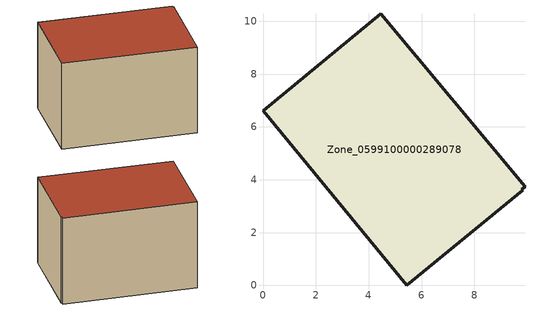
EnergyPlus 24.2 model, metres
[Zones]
Zone_0599100000289078
 floor ground (C_G): 9.92,3.73 9.8,3.65 9.84,3.61 5.45,0 0,6.62 4.46,10.29 z2.68
 wall outside (C_F): 9.92,3.73 4.46,10.29 0,6.62 5.45,0 9.84,3.61 9.8,3.65 9.92,3.73 z2.68:8.55
 roof outside (C_R): 9.8,3.65 9.92,3.73 4.46,10.29 0,6.62 5.45,0 9.84,3.61 z8.55
[BUILDING]
Pand.0599100000289078: North Axis=0; Terrain=City; Loads Convergence Tolerance Value=0.04; Temperature Convergence Tolerance Value=0.4; Solar Distribution=FullExterior; Maximum Number of Warmup Days=25; Minimum Number of Warmup Days=1
[Site:Location]
Rotterdam.The.Hague.AP_ZH_NLD Design_Conditions: Latitude=51.96; Longitude=4.45; Time Zone=1; Elevation=-4.5
[SITE:GROUNDTEMPERATURE:BUILDINGSURFACE]
18, 18, 18, 18, 18, 18, 18, 18, 18, 18, 18, 18
[MATERIAL] Thermal Absorptance=0.9; Solar Absorptance=0.7; Visible Absorptance=0.7
Name | Roughness | Thickness | Conductivity | Density | Specific Heat
G.TC.1946-1964 | MediumSmooth | 0.15 | 1 | 540 | 1210
F.TC.1946-1964 | Rough | 0.3 | 0.857143 | 1920 | 840
R.TC.1946-1964 | MediumRough | 0.2 | 0.235294 | 1500 | 1000
[CONSTRUCTION]
C_G: G.TC.1946-1964
C_F: F.TC.1946-1964
C_R: R.TC.1946-1964
[ZONE]
Zone_0599100000289078: Type=1; Multiplier=1; Ceiling Height=Autocalculate; Volume=Autocalculate; Floor Area=autocalculate; Part of Total Floor Area=Yes
[ZONEINFILTRATION:DESIGNFLOWRATE]
Infil_Zone_0599100000289078: Zone or ZoneList or Space or SpaceList=Zone_0599100000289078; Schedule=AlwaysOn; Design Flow Rate Calculation Method=Flow/Area; Flow Rate per Floor Area=0.003; Constant Term Coefficient=1; Temperature Term Coefficient=0; Velocity Term Coefficient=0; Velocity Squared Term Coefficient=0
[HVACTEMPLATE:ZONE:IDEALLOADSAIRSYSTEM]
Zone_0599100000289078: Maximum Heating Supply Air Temperature=50; Minimum Cooling Supply Air Temperature=13; Maximum Heating Supply Air Humidity Ratio=0.0156; Minimum Cooling Supply Air Humidity Ratio=0.0077; Heating Limit=NoLimit; Cooling Limit=NoLimit; Dehumidification Control Type=ConstantSensibleHeatRatio; Cooling Sensible Heat Ratio=0.7; Dehumidification Setpoint=60; Humidification Control Type=None; Humidification Setpoint=30; Outdoor Air Method=None; Outdoor Air Flow Rate per Person=0.00944; Outdoor Air Flow Rate per Zone Floor Area=0; Outdoor Air Flow Rate per Zone=0; Demand Controlled Ventilation Type=None; Outdoor Air Economizer Type=NoEconomizer; Heat Recovery Type=None; Sensible Heat Recovery Effectiveness=0.7; Latent Heat Recovery Effectiveness=0.65
[ZONECONTROL:THERMOSTAT]
ThermostatControl_Zone_0599100000289078: Zone or ZoneList=Zone_0599100000289078; Control Type Schedule=DualSetpointControlType; Control 1=Thermostat_Zone_0599100000289078; Temperature Difference Between Cutout And Setpoint=0
[THERMOSTATSETPOINT:DUALSETPOINT]
Thermostat_Zone_0599100000289078: Heating Setpoint Temperature Schedule=HeatingSetpoint_Zone_0599100000289078; Cooling Setpoint Temperature Schedule=CoolingSetpoint_Zone_0599100000289078
[SCHEDULE:COMPACT]
HeatingSetpoint_Zone_0599100000289078: Through: 12/31, For: AllDays, Until: 24:00, 21
CoolingSetpoint_Zone_0599100000289078: Through: 12/31, For: AllDays, Until: 24:00, 24
DualSetpointControlType: Through: 12/31, For: AllDays, Until: 24:00, 4
AlwaysOn: Through: 12/31, For: AllDays, Until: 24:00, 1
